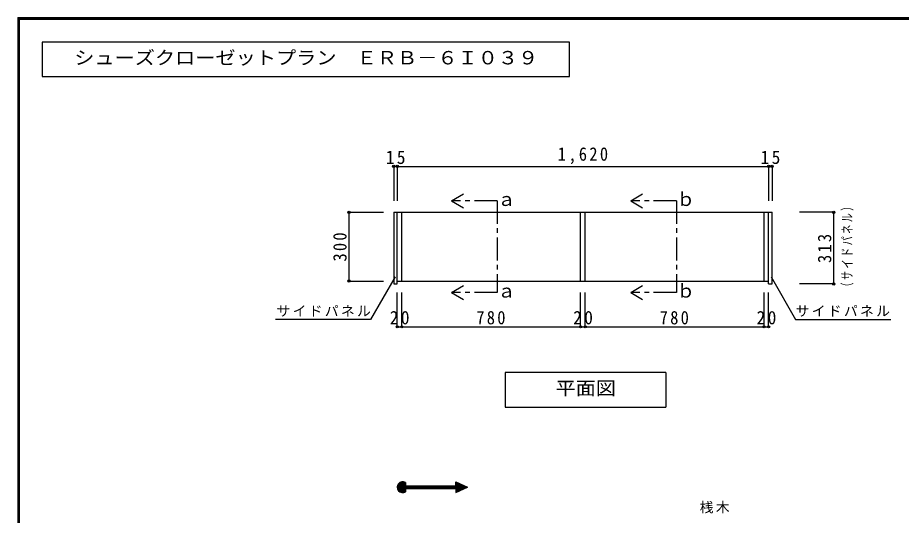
# Model space of a CAD drawing. Units: millimetres at full size, sheet at 1:20. Extents: x -3922 to 3878, y -2932 to 2722.
# Drawn here: x -3922 to -68, y 550 to 2722 of the extents above; entities that cross this region are included whole.
import ezdxf
from ezdxf.enums import TextEntityAlignment as Align

# ---------------------------------------------------------------- set-up
doc = ezdxf.new("R2010")
doc.units = ezdxf.units.MM
doc.header["$LTSCALE"] = 20
doc.header["$PDMODE"] = 32
doc.header["$PDSIZE"] = 10
doc.linetypes.add('CHAIN1', pattern=[8, 5, -1, 1, -1])
for name, color, linetype in [('0-2_本体', 2, 'Continuous'), ('0-3_固定棚', 3, 'Continuous'), ('0-A_文字', 7, 'Continuous'), ('0-B_寸法', 4, 'Continuous'), ('F-1_枠', 6, 'Continuous')]:
    doc.layers.add(name, color=color, linetype=linetype)
doc.styles.add('ＭＳ ゴシック', font='')
doc.styles.get('ＭＳ ゴシック').set_extended_font_data('MS Gothic')

msp = doc.modelspace()

# ---------------------------------------------------------------- linework, layer by layer
at = {"layer": '0-2_本体', "color": 4}
for p, q in [((-646.53, 2072.73), (-631.53, 2072.73)), ((-646.53, 2072.73), (-646.53, 1922.73)), ((-631.53, 2072.73), (-631.53, 1922.73)), ((-2476.53, 1572.73), (-2476.53, 1872.73)), ((-2476.53, 1872.73), (-2326.53, 1872.73)), ((-362.53, 1872.73), (-512.53, 1872.73)), ((-362.53, 1559.73), (-362.53, 1872.73)), ((-2476.53, 1572.73), (-2326.53, 1572.73)), ((-362.53, 1559.73), (-512.53, 1559.73))]:
    msp.add_line(p, q, dxfattribs=at)
at = {"layer": '0-2_本体'}
for p, q in [((-2281.53, 1872.73), (-2281.53, 1559.73)), ((-2281.53, 1872.73), (-2246.53, 1872.73)), ((-2266.53, 1559.73), (-2266.53, 1872.73)), ((-2246.53, 1572.73), (-2246.53, 1872.73)), ((-1466.53, 1572.73), (-1466.53, 1872.73)), ((-1466.53, 1872.73), (-1446.53, 1872.73)), ((-666.53, 1572.73), (-666.53, 1872.73)), ((-666.53, 1872.73), (-631.53, 1872.73)), ((-646.53, 1559.73), (-646.53, 1872.73)), ((-631.53, 1559.73), (-631.53, 1872.73)), ((-2281.53, 1559.73), (-2266.53, 1559.73)), ((-2266.53, 1572.73), (-2246.53, 1572.73)), ((-666.53, 1572.73), (-646.53, 1572.73)), ((-646.53, 1559.73), (-631.53, 1559.73))]:
    msp.add_line(p, q, dxfattribs=at)
at = {"layer": '0-2_本体', "color": 3}
msp.add_line((-2266.53, 1572.73), (-646.53, 1572.73), dxfattribs=at)
at = {"layer": '0-2_本体'}
msp.add_lwpolyline([(-1466.53, 1572.73), (-1446.53, 1572.73), (-1446.53, 1872.73)], dxfattribs=at)
at = {"layer": '0-2_本体', "color": 7}
for p in [(-646.53, 2072.73), (-631.53, 2072.73), (-2476.53, 1872.73), (-362.53, 1872.73), (-2476.53, 1572.73), (-362.53, 1559.73)]:
    msp.add_point(p, dxfattribs=at)
at = {"layer": '0-3_固定棚'}
for p, q in [((-2246.53, 1872.73), (-1466.53, 1872.73)), ((-1446.53, 1872.73), (-666.53, 1872.73))]:
    msp.add_line(p, q, dxfattribs=at)
at = {"layer": '0-A_文字'}
for p, q in [((-3815.36, 2615.63), (-3815.36, 2465.63)), ((-1515.47, 2615.63), (-3815.36, 2615.63)), ((-1515.47, 2465.63), (-1515.47, 2615.63)), ((-3815.36, 2465.63), (-1515.47, 2465.63)), ((-2030.02, 1922.73), (-1978.06, 1952.73)), ((-1248.19, 1922.73), (-1196.23, 1952.73)), ((-2030.02, 1922.73), (-1978.06, 1892.73)), ((-1248.19, 1922.73), (-1196.23, 1892.73)), ((-635.75, 1590.57), (-528.67, 1405.1)), ((-2030.02, 1522.73), (-1978.06, 1552.73)), ((-1248.19, 1522.73), (-1196.23, 1552.73)), ((-2030.02, 1522.73), (-1978.06, 1492.73)), ((-1248.19, 1522.73), (-1196.23, 1492.73)), ((-528.67, 1405.1), (-113.54, 1405.1)), ((-1095.1, 1172.73), (-1796.1, 1172.73)), ((-1095.1, 1172.73), (-1095.1, 1022.73)), ((-2266.53, 672.25), (-2242.57, 696.2)), ((-2266.39, 675.22), (-2245.54, 696.06)), ((-2266.34, 669.61), (-2239.93, 696.02)), ((-2265.91, 667.21), (-2237.53, 695.58)), ((-2265.73, 678.71), (-2249.03, 695.4)), ((-2265.28, 665.01), (-2235.34, 694.96)), ((-2264.48, 662.98), (-2233.3, 694.16)), ((-2010.63, 696.21), (-1959.81, 672.6)), ((-2010.63, 678.49), (-2010.63, 696.21)), ((-2010.63, 693.39), (-2008.7, 695.31)), ((-2010.63, 690.56), (-2006.77, 694.42)), ((-2263.97, 683.29), (-2253.62, 693.65)), ((-2263.54, 661.09), (-2231.42, 693.22)), ((-2262.46, 659.34), (-2231.12, 690.69)), ((-2261.26, 657.72), (-2231.12, 687.86)), ((-2259.93, 656.22), (-2231.12, 685.03)), ((-2258.48, 654.84), (-2231.12, 682.21)), ((-2256.91, 653.58), (-2231.12, 679.38)), ((-2255.22, 652.44), (-2229.17, 678.49)), ((-2253.4, 651.44), (-2226.34, 678.49)), ((-2251.43, 650.57), (-2223.51, 678.49)), ((-2249.31, 649.87), (-2220.68, 678.49)), ((-2247.01, 649.34), (-2231.12, 665.23)), ((-2244.48, 649.04), (-2231.12, 662.41)), ((-2241.67, 649.02), (-2231.12, 659.58)), ((-2238.45, 649.41), (-2231.12, 656.75)), ((-2231.12, 666.7), (-2231.12, 652.15)), ((-2231.12, 666.7), (-2010.63, 666.7)), ((-2229.65, 666.7), (-2217.86, 678.49)), ((-2226.82, 666.7), (-2215.03, 678.49)), ((-2223.99, 666.7), (-2212.2, 678.49)), ((-2221.17, 666.7), (-2209.37, 678.49)), ((-2218.34, 666.7), (-2206.54, 678.49)), ((-2215.51, 666.7), (-2203.71, 678.49)), ((-2212.68, 666.7), (-2200.89, 678.49)), ((-2209.85, 666.7), (-2198.06, 678.49)), ((-2207.02, 666.7), (-2195.23, 678.49)), ((-2204.19, 666.7), (-2192.4, 678.49)), ((-2201.37, 666.7), (-2189.57, 678.49)), ((-2198.54, 666.7), (-2186.74, 678.49)), ((-2195.71, 666.7), (-2183.92, 678.49)), ((-2192.88, 666.7), (-2181.09, 678.49)), ((-2190.05, 666.7), (-2178.26, 678.49)), ((-2187.22, 666.7), (-2175.43, 678.49)), ((-2184.4, 666.7), (-2172.6, 678.49)), ((-2181.57, 666.7), (-2169.77, 678.49)), ((-2178.74, 666.7), (-2166.94, 678.49)), ((-2175.91, 666.7), (-2164.12, 678.49)), ((-2173.08, 666.7), (-2161.29, 678.49)), ((-2170.25, 666.7), (-2158.46, 678.49)), ((-2167.42, 666.7), (-2155.63, 678.49)), ((-2164.6, 666.7), (-2152.8, 678.49)), ((-2161.77, 666.7), (-2149.97, 678.49)), ((-2158.94, 666.7), (-2147.15, 678.49)), ((-2156.11, 666.7), (-2144.32, 678.49)), ((-2153.28, 666.7), (-2141.49, 678.49)), ((-2150.45, 666.7), (-2138.66, 678.49)), ((-2147.63, 666.7), (-2135.83, 678.49)), ((-2144.8, 666.7), (-2133, 678.49)), ((-2141.97, 666.7), (-2130.18, 678.49)), ((-2139.14, 666.7), (-2127.35, 678.49)), ((-2136.31, 666.7), (-2124.52, 678.49)), ((-2133.48, 666.7), (-2121.69, 678.49)), ((-2130.66, 666.7), (-2118.86, 678.49)), ((-2127.83, 666.7), (-2116.03, 678.49)), ((-2125, 666.7), (-2113.2, 678.49)), ((-2122.17, 666.7), (-2110.38, 678.49)), ((-2119.34, 666.7), (-2107.55, 678.49)), ((-2116.51, 666.7), (-2104.72, 678.49)), ((-2113.68, 666.7), (-2101.89, 678.49)), ((-2110.86, 666.7), (-2099.06, 678.49)), ((-2108.03, 666.7), (-2096.23, 678.49)), ((-2105.2, 666.7), (-2093.41, 678.49)), ((-2102.37, 666.7), (-2090.58, 678.49)), ((-2099.54, 666.7), (-2087.75, 678.49)), ((-2096.71, 666.7), (-2084.92, 678.49)), ((-2093.89, 666.7), (-2082.09, 678.49)), ((-2091.06, 666.7), (-2079.26, 678.49)), ((-2088.23, 666.7), (-2076.44, 678.49)), ((-2085.4, 666.7), (-2073.61, 678.49)), ((-2082.57, 666.7), (-2070.78, 678.49)), ((-2079.74, 666.7), (-2067.95, 678.49)), ((-2076.92, 666.7), (-2065.12, 678.49)), ((-2074.09, 666.7), (-2062.29, 678.49)), ((-2071.26, 666.7), (-2059.46, 678.49)), ((-2068.43, 666.7), (-2056.64, 678.49)), ((-2065.6, 666.7), (-2053.81, 678.49)), ((-2062.77, 666.7), (-2050.98, 678.49)), ((-2059.94, 666.7), (-2048.15, 678.49)), ((-2057.12, 666.7), (-2045.32, 678.49)), ((-2054.29, 666.7), (-2042.49, 678.49)), ((-2051.46, 666.7), (-2039.67, 678.49)), ((-2048.63, 666.7), (-2036.84, 678.49)), ((-2045.8, 666.7), (-2034.01, 678.49)), ((-2042.97, 666.7), (-2031.18, 678.49)), ((-2040.15, 666.7), (-2028.35, 678.49)), ((-2037.32, 666.7), (-2025.52, 678.49)), ((-2034.49, 666.7), (-2022.7, 678.49)), ((-2031.66, 666.7), (-2019.87, 678.49)), ((-2028.83, 666.7), (-2017.04, 678.49)), ((-2026, 666.7), (-2014.21, 678.49)), ((-2023.18, 666.7), (-2011.38, 678.49)), ((-2020.35, 666.7), (-1997.12, 689.93)), ((-2017.52, 666.7), (-1995.19, 689.03)), ((-2014.69, 666.7), (-1993.25, 688.13)), ((-2011.86, 666.7), (-1991.32, 687.24)), ((-2010.63, 687.73), (-2004.84, 693.52)), ((-2010.63, 684.9), (-2002.91, 692.62)), ((-2010.63, 682.07), (-2000.98, 691.72)), ((-2010.63, 679.24), (-1999.05, 690.83)), ((-2010.63, 665.1), (-1989.39, 686.34)), ((-2010.63, 662.27), (-1987.46, 685.44)), ((-2010.63, 659.45), (-1985.53, 684.55)), ((-2010.63, 656.62), (-1983.6, 683.65)), ((-2010.63, 653.79), (-1981.67, 682.75)), ((-2010.63, 650.96), (-1979.74, 681.85)), ((-2010.63, 648.99), (-1959.81, 672.6)), ((-2010.63, 666.7), (-2010.63, 648.99)), ((-2009.04, 649.73), (-1977.81, 680.96)), ((-2003.75, 652.18), (-1975.87, 680.06)), ((-1998.47, 654.64), (-1973.94, 679.16)), ((-1993.19, 657.09), (-1972.01, 678.26)), ((-1987.9, 659.54), (-1970.08, 677.37)), ((-1982.62, 662), (-1968.15, 676.47)), ((-1977.34, 664.45), (-1966.22, 675.57)), ((-1972.06, 666.91), (-1964.29, 674.68)), ((-1966.77, 669.36), (-1962.36, 673.78)), ((-1961.49, 671.82), (-1960.42, 672.88)), ((-2234.5, 650.54), (-2231.12, 653.92))]:
    msp.add_line(p, q, dxfattribs=at)
at = {"layer": '0-A_文字', "linetype": 'CHAIN1'}
for p, q in [((-1830.02, 1922.73), (-2030.02, 1922.73)), ((-1830.02, 1922.73), (-1830.02, 1522.73)), ((-1048.19, 1922.73), (-1248.19, 1922.73)), ((-1048.19, 1922.73), (-1048.19, 1522.73)), ((-1830.02, 1522.73), (-2030.02, 1522.73)), ((-1048.19, 1522.73), (-1248.19, 1522.73))]:
    msp.add_line(p, q, dxfattribs=at)
at = {"layer": '0-A_文字'}
for points in [[(-2275.84, 1590.57), (-2382.92, 1405.1), (-2798.06, 1405.1)], [(-1796.1, 1172.73), (-1796.1, 1022.73), (-1095.1, 1022.73)], [(-2231.12, 693.04), (-2231.12, 678.49), (-2010.63, 678.49)]]:
    msp.add_lwpolyline(points, dxfattribs=at)
msp.add_arc((-2242.92, 672.6), 23.61, 60, 300, dxfattribs=at)
at = {"layer": '0-B_寸法'}
for p, q in [((-2266.53, 2072.73), (-2281.53, 2072.73)), ((-2281.53, 2072.73), (-2281.53, 1922.73)), ((-2266.53, 2072.73), (-2266.53, 1922.73)), ((-2266.53, 2072.73), (-2266.53, 1922.73)), ((-2266.53, 2072.73), (-646.53, 2072.73)), ((-646.53, 2072.73), (-646.53, 1922.73)), ((-2266.53, 1372.73), (-2266.53, 1522.73)), ((-2246.53, 1372.73), (-2246.53, 1522.73)), ((-1466.53, 1372.73), (-1466.53, 1522.73)), ((-1446.53, 1372.73), (-1446.53, 1522.73)), ((-666.53, 1372.73), (-666.53, 1522.73)), ((-646.53, 1372.73), (-646.53, 1522.73)), ((-2266.53, 1372.73), (-2246.53, 1372.73)), ((-2246.53, 1372.73), (-1466.53, 1372.73)), ((-1466.53, 1372.73), (-1446.53, 1372.73)), ((-1446.53, 1372.73), (-666.53, 1372.73)), ((-666.53, 1372.73), (-646.53, 1372.73))]:
    msp.add_line(p, q, dxfattribs=at)
at = {"layer": '0-B_寸法', "color": 7}
for p in [(-2281.53, 2072.73), (-2266.53, 2072.73), (-646.53, 2072.73), (-2266.53, 1372.73), (-2246.53, 1372.73), (-1466.53, 1372.73), (-1446.53, 1372.73), (-666.53, 1372.73), (-646.53, 1372.73)]:
    msp.add_point(p, dxfattribs=at)
at = {"layer": 'F-1_枠'}
for p, q in [((-3922.03, 2722.29), (-3922.03, -2864.37)), ((-3922.03, 2722.29), (3877.97, 2722.29)), ((-3922.03, 2718.96), (3877.97, 2718.96)), ((-3922.03, 2715.63), (3877.97, 2715.63)), ((-3918.7, 2722.29), (-3918.7, -2864.37)), ((-3915.36, 2722.29), (-3915.36, -2864.37))]:
    msp.add_line(p, q, dxfattribs=at)

# ---------------------------------------------------------------- texts
at = {"layer": '0-2_本体', "color": 7, "insert": (-681.53, 2082.73), "char_height": 58.65, "attachment_point": 7, "style": 'ＭＳ ゴシック'}
msp.add_mtext('\\T1.27;\\W0.95;15', dxfattribs=at)
at = {"layer": '0-2_本体', "color": 7, "char_height": 58.65, "attachment_point": 7, "rotation": 90, "style": 'ＭＳ ゴシック'}
for s, insert in [('\\T1.27;\\W0.9;300', (-2486.53, 1657.73)), ('\\T1.27;\\W0.9;313', (-372.53, 1651.23))]:
    msp.add_mtext(s, dxfattribs=dict(at, insert=insert))
at = {"layer": '0-A_文字', "style": 'ＭＳ ゴシック', "width": 1.1}
for s, p in [('シューズクローゼットプラン\u3000ＥＲＢ－６Ｉ０３９', (-3675.36, 2500.63)), ('平面図', (-1576.1, 1057.73))]:
    msp.add_text(s, height=58.65, dxfattribs=at).set_placement(p, align=Align.BOTTOM_LEFT)
at = {"layer": '0-A_文字', "style": 'ＭＳ ゴシック'}
for s, p in [('ａ', (-1830.02, 1882.73)), ('ｂ', (-1048.19, 1882.73)), ('ａ', (-1830.02, 1482.73)), ('ｂ', (-1048.19, 1482.73))]:
    msp.add_text(s, height=58.65, dxfattribs=at).set_placement(p, align=Align.BOTTOM_LEFT)
at = {"layer": '0-A_文字', "char_height": 43.99, "attachment_point": 7, "style": 'ＭＳ ゴシック'}
for s, insert in [('\\T1.17;サイドパネル', (-2792.92, 1417.05)), ('\\T1.17;サイドパネル', (-528.67, 1417.05)), ('\\T1.17;桟木', (-947, 558.08))]:
    msp.add_mtext(s, dxfattribs=dict(at, insert=insert))
at = {"layer": '0-B_寸法', "color": 7, "char_height": 58.65, "attachment_point": 7, "style": 'ＭＳ ゴシック'}
for s, insert in [('\\T1.27;\\W0.95;15', (-2316.53, 2082.73)), ('\\T1.28;\\W0.9;1,620', (-1566.53, 2082.73)), ('\\T1.27;\\W0.95;20', (-2299.03, 1382.73)), ('\\T1.27;\\W0.9;780', (-1921.53, 1382.73)), ('\\T1.27;\\W0.95;20', (-1499.03, 1382.73)), ('\\T1.27;\\W0.9;780', (-1121.53, 1382.73)), ('\\T1.27;\\W0.95;20', (-699.03, 1382.73))]:
    msp.add_mtext(s, dxfattribs=dict(at, insert=insert))
at = {"layer": '0-B_寸法', "color": 7, "insert": (-276.3, 1526.23), "char_height": 43.99, "attachment_point": 7, "rotation": 90, "style": 'ＭＳ ゴシック'}
msp.add_mtext('\\T1.26;\\W0.65;（サイドパネル）', dxfattribs=at)

doc.saveas('drawing.dxf')
